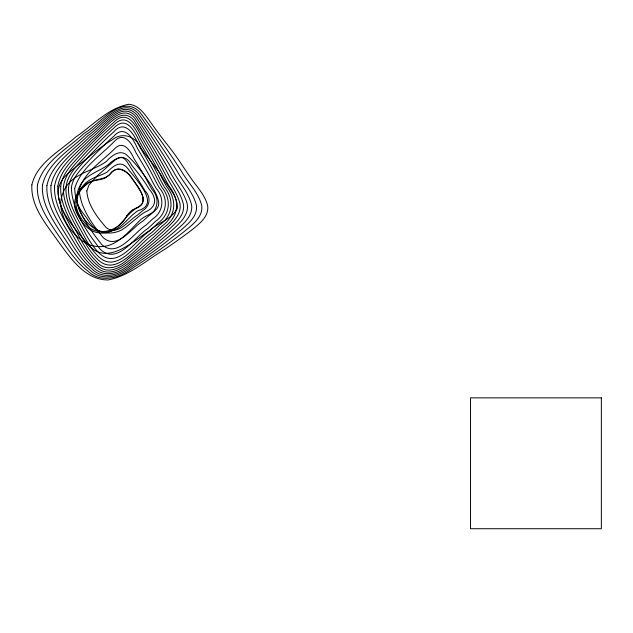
<?xml version="1.0" encoding="UTF-8"?>
<svg xmlns="http://www.w3.org/2000/svg" width="633" height="633" viewBox="0 0 633 633"><rect width="100%" height="100%" fill="white"/><g stroke="black" fill="none" stroke-linecap="round" stroke-linejoin="round"><path stroke-width="0.95" d="M126.932 215.544C119.772 231.164 96.192 238.412 85.067 223.188C77.914 215.378 72.431 203.312 78.721 193.358A31.231 30.756 46.8 0 1 84.719 186.007M141.373 204.665L138.951 206.532A35.06 34.633 62.6 0 1 137.266 207.489L134.56 208.914A44.049 43.455 45.9 0 0 133.563 209.468L132.59 210.053M84.695 185.983L86.966 184.14M106.423 177.2L107.357 176.52A33.644 33.185 63 0 0 109.39 174.748C116.345 164.287 127.842 170.578 132.526 179.416M100.354 179.527L96.54 180.199A24.687 24.283 46 0 0 86.84 183.95M135.739 183.926L138.485 187.851M135.399 183.246C130.936 175.768 121.18 163.172 112.088 171.947C105.363 181.647 91.817 177.636 84.039 185.691A33.549 33.549 0 0 0 80.636 189.148L77.748 193.152L75.691 197.528A20.406 20.406 0 0 0 75.406 209.816C78.896 218.883 85.036 228.284 94.523 231.813A22.796 22.796 0 0 0 99.246 232.857C117.176 235.634 123.633 215.995 136.158 208.36C150.527 202.75 139.015 187.4 132.756 179.732M142.979 198.002L143.058 201.144A6.393 6.314 55 0 1 141.388 204.681M126.964 215.568A24.157 23.848 45.1 0 1 132.487 209.911M138.342 187.961A29.798 29.45 53.9 0 1 143.224 197.939M106.502 177.335A18.468 18.23 56.4 0 1 100.346 179.463M76.894 200.218C77.986 212.728 86.903 225.601 98.471 230.641A23.374 23.374 0 0 0 103.337 231.654A21.997 21.997 0 0 0 108.203 231.599C121.583 230.388 127.747 216.897 138.216 210.591C155.117 205.693 145.147 191.483 138.619 182.344A167.864 167.864 0 0 0 135.779 178.514A143.446 143.446 0 0 0 129.385 170.736C121.995 159.302 114.7 164.564 107.143 172.057C99.729 176.346 90.574 177.699 84.498 184.203A28.453 28.453 0 0 0 81.253 188.072L78.168 193.967L76.894 200.218M60.641 203.343C61.195 220.276 73.42 236.782 88.185 244.457A31.634 31.634 0 0 0 97.126 246.482C116.773 248.532 128.681 230.958 141.222 219.192C147.323 214.025 160.046 211.96 158.606 201.674C156.707 192.582 150.994 184.907 145.788 177.422C140.399 170.087 134.964 162.665 128.214 156.493C121.125 148.122 111.637 155.386 106.233 161.589C91.967 171.733 70.358 173.664 63.284 192.29A31.46 31.46 0 0 0 60.847 201.072L60.641 203.343M60.76 186.324C59.858 201.041 67.043 214.627 73.895 227.16C80.723 239.06 86.468 251.981 96.54 261.595C105.371 272.514 119.938 267.229 128.238 258.715C137.511 251.388 146.484 243.705 155.22 235.761A403.427 403.427 0 0 0 164.216 227.294C179.036 216.407 180.365 200.526 169.169 186.3A244.67 244.67 0 0 1 164.161 177.256C157.562 163.615 149.602 150.725 142.029 137.614C136.332 125.738 127.059 107.911 113.054 122.992C102.688 132.075 92.964 141.879 83.374 151.778C74.298 161.993 62.517 171.939 60.76 186.324M63.458 186.632C62.596 200.811 69.424 213.93 75.96 226.052C82.464 237.525 87.916 249.972 97.529 259.285C116.876 278.623 138.247 244.053 153.4 234.345A386.328 386.328 0 0 0 161.969 226.179C176.124 215.631 177.319 200.321 166.685 186.616A237.106 237.106 0 0 1 161.913 177.889C155.639 164.722 148.051 152.276 140.843 139.624C135.446 128.285 126.663 110.91 113.244 125.508C103.369 134.291 94.119 143.746 84.988 153.297C76.316 163.164 65.096 172.809 63.458 186.632M66.014 186.996C65.191 200.566 71.687 213.131 77.922 224.755C84.11 235.729 89.3 247.653 98.463 256.587C117.358 274.991 136.965 242.075 151.675 232.699A368.841 368.841 0 0 0 159.833 224.873C173.173 215.331 174.431 199.498 164.327 186.98A227.524 227.524 0 0 1 159.785 178.617C153.803 166.012 146.579 154.088 139.711 141.974C134.584 131.158 126.244 114.446 113.434 128.444C104.026 136.863 95.211 145.914 86.523 155.061C78.247 164.525 67.565 173.782 66.014 186.996M68.57 187.431C67.794 200.297 73.966 212.197 79.885 223.204C85.764 233.617 90.693 244.908 99.397 253.374C117.841 270.608 135.652 239.788 149.95 230.736A350.002 350.002 0 0 0 157.696 223.322C170.356 214.286 171.575 199.276 161.961 187.408A215.434 215.434 0 0 1 157.649 179.487C151.967 167.547 145.107 156.248 138.58 144.767C134.212 134.631 125.128 118.719 113.616 131.949C104.682 139.917 96.311 148.502 88.05 157.174C80.201 166.131 70.049 174.898 68.57 187.431M71.339 187.961C72.384 210.734 86.8 231.939 100.41 249.434C117.77 265.496 134.56 236.821 148.075 228.331A328.456 328.456 0 0 0 155.386 221.415C167.112 213.63 168.505 198.39 159.413 187.946A200.139 200.139 0 0 1 155.338 180.555C149.981 169.415 143.509 158.891 137.361 148.185C133.215 138.651 124.622 123.933 113.821 136.237C105.394 143.659 97.498 151.667 89.712 159.753C82.322 168.093 72.755 176.235 71.339 187.961M54.596 185.809C53.607 201.492 61.63 215.829 69.163 228.996C77.305 242.494 84.181 257.536 96.857 267.522C108.164 277.927 122.691 268.463 132.06 260.385C142.275 252.575 152.205 244.409 161.858 235.927A433.281 433.281 0 0 0 169.367 229.13C176.093 222.745 184.662 215.204 183.546 204.965C181.188 193.105 172.785 183.776 167.603 173.11C157.538 154.349 146.112 136.309 134.829 118.292C120.246 101.153 102.712 130.58 91.081 138.216C77.661 152.727 58.481 165.213 54.596 185.809M57.832 186.047C56.891 201.262 64.471 215.252 71.648 228.133C79.362 241.252 85.819 255.859 97.901 265.67C108.615 275.83 122.501 266.54 131.292 258.723C140.977 251.103 150.401 243.143 159.54 234.883A414.995 414.995 0 0 0 166.661 228.268C173.861 221.534 182.866 212.53 179.487 201.698C176.275 191.601 169.581 183.143 164.991 173.679C155.457 155.417 144.617 137.82 133.919 120.262C119.542 103.757 103.701 132.147 92.434 139.671C79.647 153.835 61.425 166.162 57.832 186.047M74.662 188.634C75.754 209.594 88.96 228.466 101.62 244.433C117.675 259.008 133.239 233.055 145.827 225.285A302.012 302.012 0 0 0 152.608 219.002C163.425 212.031 164.809 198.082 156.343 188.618A180.547 180.547 0 0 1 152.569 181.916C147.592 171.788 141.594 162.238 135.889 152.529C132.004 143.731 123.989 130.564 114.059 141.681C100.149 156.066 80.249 168.6 74.662 188.634M79.228 189.536C80.233 207.759 92.078 224.019 103.29 237.699C117.556 250.264 131.435 227.983 142.749 221.17A266.327 266.327 0 0 0 148.795 215.75C158.369 209.863 159.73 197.67 152.126 189.528A154.468 154.468 0 0 1 148.763 183.736C144.308 174.985 138.967 166.756 133.872 158.377C130.343 150.591 123.134 139.497 114.391 149.016C101.921 161.494 84.474 171.954 79.228 189.536M50.98 185.588C49.944 201.721 58.473 216.375 66.394 229.779C74.425 242.724 81.333 256.832 92.972 267.031C103.567 278.852 120.112 273.195 130.169 263.914C141.927 255.336 153.352 246.292 164.438 236.861A453.386 453.386 0 0 0 172.39 229.914C180.191 222.99 190.454 213.645 186.688 202.022C183.064 191.34 175.642 182.549 170.514 172.595C159.856 153.376 147.782 134.932 135.858 116.512C120.444 99.009 102 128.958 89.577 136.894C75.469 151.722 55.237 164.279 50.98 185.588M46.945 185.39C45.853 201.967 54.96 216.89 63.3 230.491C71.83 243.745 79.236 258.217 91.5 268.519C102.855 280.585 120.135 274.841 130.96 265.338C143.422 256.594 155.544 247.361 167.326 237.723A476.032 476.032 0 0 0 175.76 230.634C183.079 224.074 192.851 216.391 191.664 205.393C188.951 192.851 179.582 183.277 173.774 172.129C162.444 152.482 149.641 133.666 136.997 114.882C120.658 97.055 101.217 127.431 87.9 135.684C73.024 150.789 51.629 163.354 46.945 185.39M86.824 190.913C87.671 204.918 97.221 217.214 106.067 227.484C117.588 236.607 128.372 220.506 137.614 214.935A209.713 209.713 0 0 0 142.449 210.821C149.997 206.5 151.247 197.061 145.115 190.905A116.029 116.029 0 0 1 142.417 186.513L126.719 161.178L123.585 157.973L121.267 157.277L118.782 157.815L114.937 160.141L96.714 176.314L89.016 185.002L86.824 190.913M42.443 185.2C41.295 202.228 51.044 217.396 59.842 231.156C68.934 244.702 76.917 259.522 89.854 269.903C102.063 282.199 120.159 276.384 131.854 266.659C145.092 257.766 157.989 248.358 170.546 238.53A501.961 501.961 0 0 0 179.519 231.306C187.178 224.675 197.662 216.992 196.452 205.59C193.508 192.693 183.586 183.064 177.406 171.693C165.324 151.635 151.714 132.487 138.271 113.362C120.895 95.243 100.37 125.983 86.017 134.56C70.31 149.926 47.641 162.404 42.443 185.2M37.426 185.026C36.223 202.52 46.707 217.894 55.989 231.789C65.713 245.628 74.346 260.788 88.019 271.217C101.193 283.726 120.175 277.84 132.835 267.909C146.943 258.873 160.711 249.307 174.138 239.29A531.981 531.981 0 0 0 183.712 231.939C191.72 225.261 203.003 217.617 201.777 205.772C198.572 192.527 188.048 182.858 181.457 171.282C168.536 150.828 154.025 131.371 139.695 111.93C121.164 93.542 99.436 124.582 83.928 133.5C67.296 149.111 43.242 161.431 37.426 185.026M76.91 195.929C75.477 204.855 82.021 211.675 86.895 218.235C90.756 224.889 96.192 231.512 104.318 232.572A26.198 26.198 0 0 0 121.591 229.953L126.054 227.025L139.988 215.497A92.924 92.924 0 0 1 144.648 212.253C157.506 207.07 156.873 197.805 148.66 188.452C143.818 180.025 137.622 172.556 131.537 165.023C125.872 153.423 115.768 157.103 108.48 164.604C101.32 169.905 92.56 172.659 85.732 178.435A26.594 26.594 0 0 0 77.139 194.07L76.91 195.929M31.856 184.86C30.685 207.141 46.889 224.889 58.719 242.115C70.793 258.668 85.305 279.849 108.006 279.976C129.456 275.814 146.381 260.266 164.722 249.307C173.925 243.08 182.992 236.655 191.831 229.921C199.189 223.963 209.017 216.628 207.695 205.947C205.187 194.98 196.752 186.862 190.699 177.778C184.488 169.003 178.862 159.817 172.39 151.232C165.632 142.322 158.503 133.69 152.181 124.464C146.065 116.393 140.035 105.133 128.768 104.279C107.768 108.148 92.663 125.745 75.454 137.234C59.692 151.429 37.11 162.752 31.856 184.86M58.505 189.093C57.057 201.239 63.253 212.625 70.081 222.183A215.845 215.845 0 0 0 74.987 228.798L78.381 233.071A175.57 175.57 0 0 0 85.677 241.442C104.453 268.265 131.023 243.04 149.523 230.547C158.242 222.507 171.836 219.319 177.39 208.304C178.095 195.89 167.286 186.648 161.874 176.298C155.409 166.321 147.18 157.633 140.771 147.608C135.834 136.34 122.311 131.656 112.35 139.735C100.394 146.801 90.226 156.398 79.022 164.54C70.801 171.195 60.19 177.715 58.505 189.093M601.35 397.864L470.493 397.864L470.493 528.721L601.35 528.721L601.35 397.864"/></g></svg>
